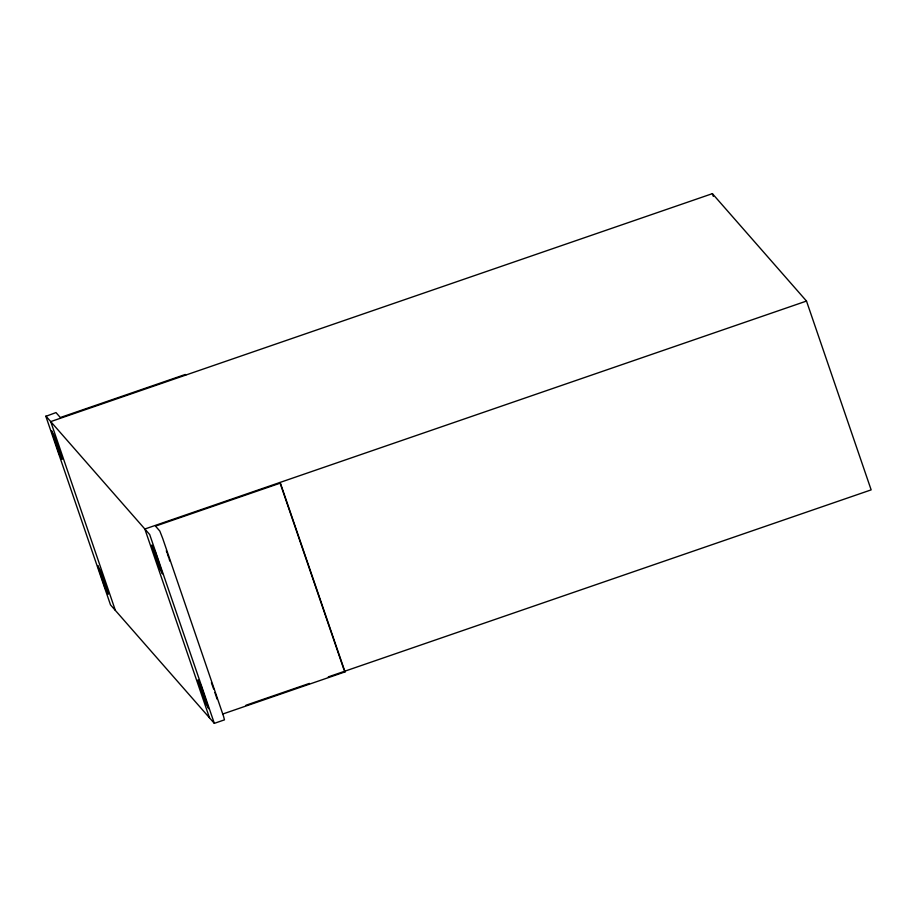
<?xml version="1.0" encoding="UTF-8"?>
<svg xmlns="http://www.w3.org/2000/svg" width="917" height="917" viewBox="0 0 917 917"><rect width="100%" height="100%" fill="white"/><g stroke="black" fill="none" stroke-linecap="round" stroke-linejoin="round"><path stroke-width="1.38" d="M185.75 375.076L185.234 374.491L60.327 417.522L55.994 412.581L45.85 416.329L110.51 604.876L214.326 723.353L224.459 719.856L223.588 716.464L162.722 538.474L159.81 531.046L155.489 526.117L280.396 483.087L345.033 671.886L222.82 713.999M214.326 723.353L149.689 534.542L45.873 416.066M328.309 676.884L871.15 489.873L806.501 301.063L712.383 193.647L50.722 421.602L115.359 610.401M806.501 301.063L144.84 529.017L209.489 717.816M245.939 705.253L309.407 683.394M279.88 482.491L280.396 483.087M344.517 671.301L345.033 671.886M211.403 682.718L213.65 688.976M166.298 550.785L167.089 552.997M167.479 554.109L168.705 557.628M712.383 193.647L713.311 196.353M280.338 483.844L344.058 669.949M214.876 692.495L215.655 694.799M169.095 558.785L169.874 561.089M216.045 695.957L217.088 699.132M51.524 430.738L58.917 453.204L62.15 459.291L54.756 436.824L51.524 430.738M97.706 565.606L105.1 588.061L108.321 594.159L100.927 571.692L97.706 565.606M151.878 545.26L159.271 567.726L162.492 573.813L155.111 551.346L151.878 545.26M198.049 680.127L205.442 702.582L208.675 708.681L201.281 686.214L198.049 680.127"/></g></svg>
